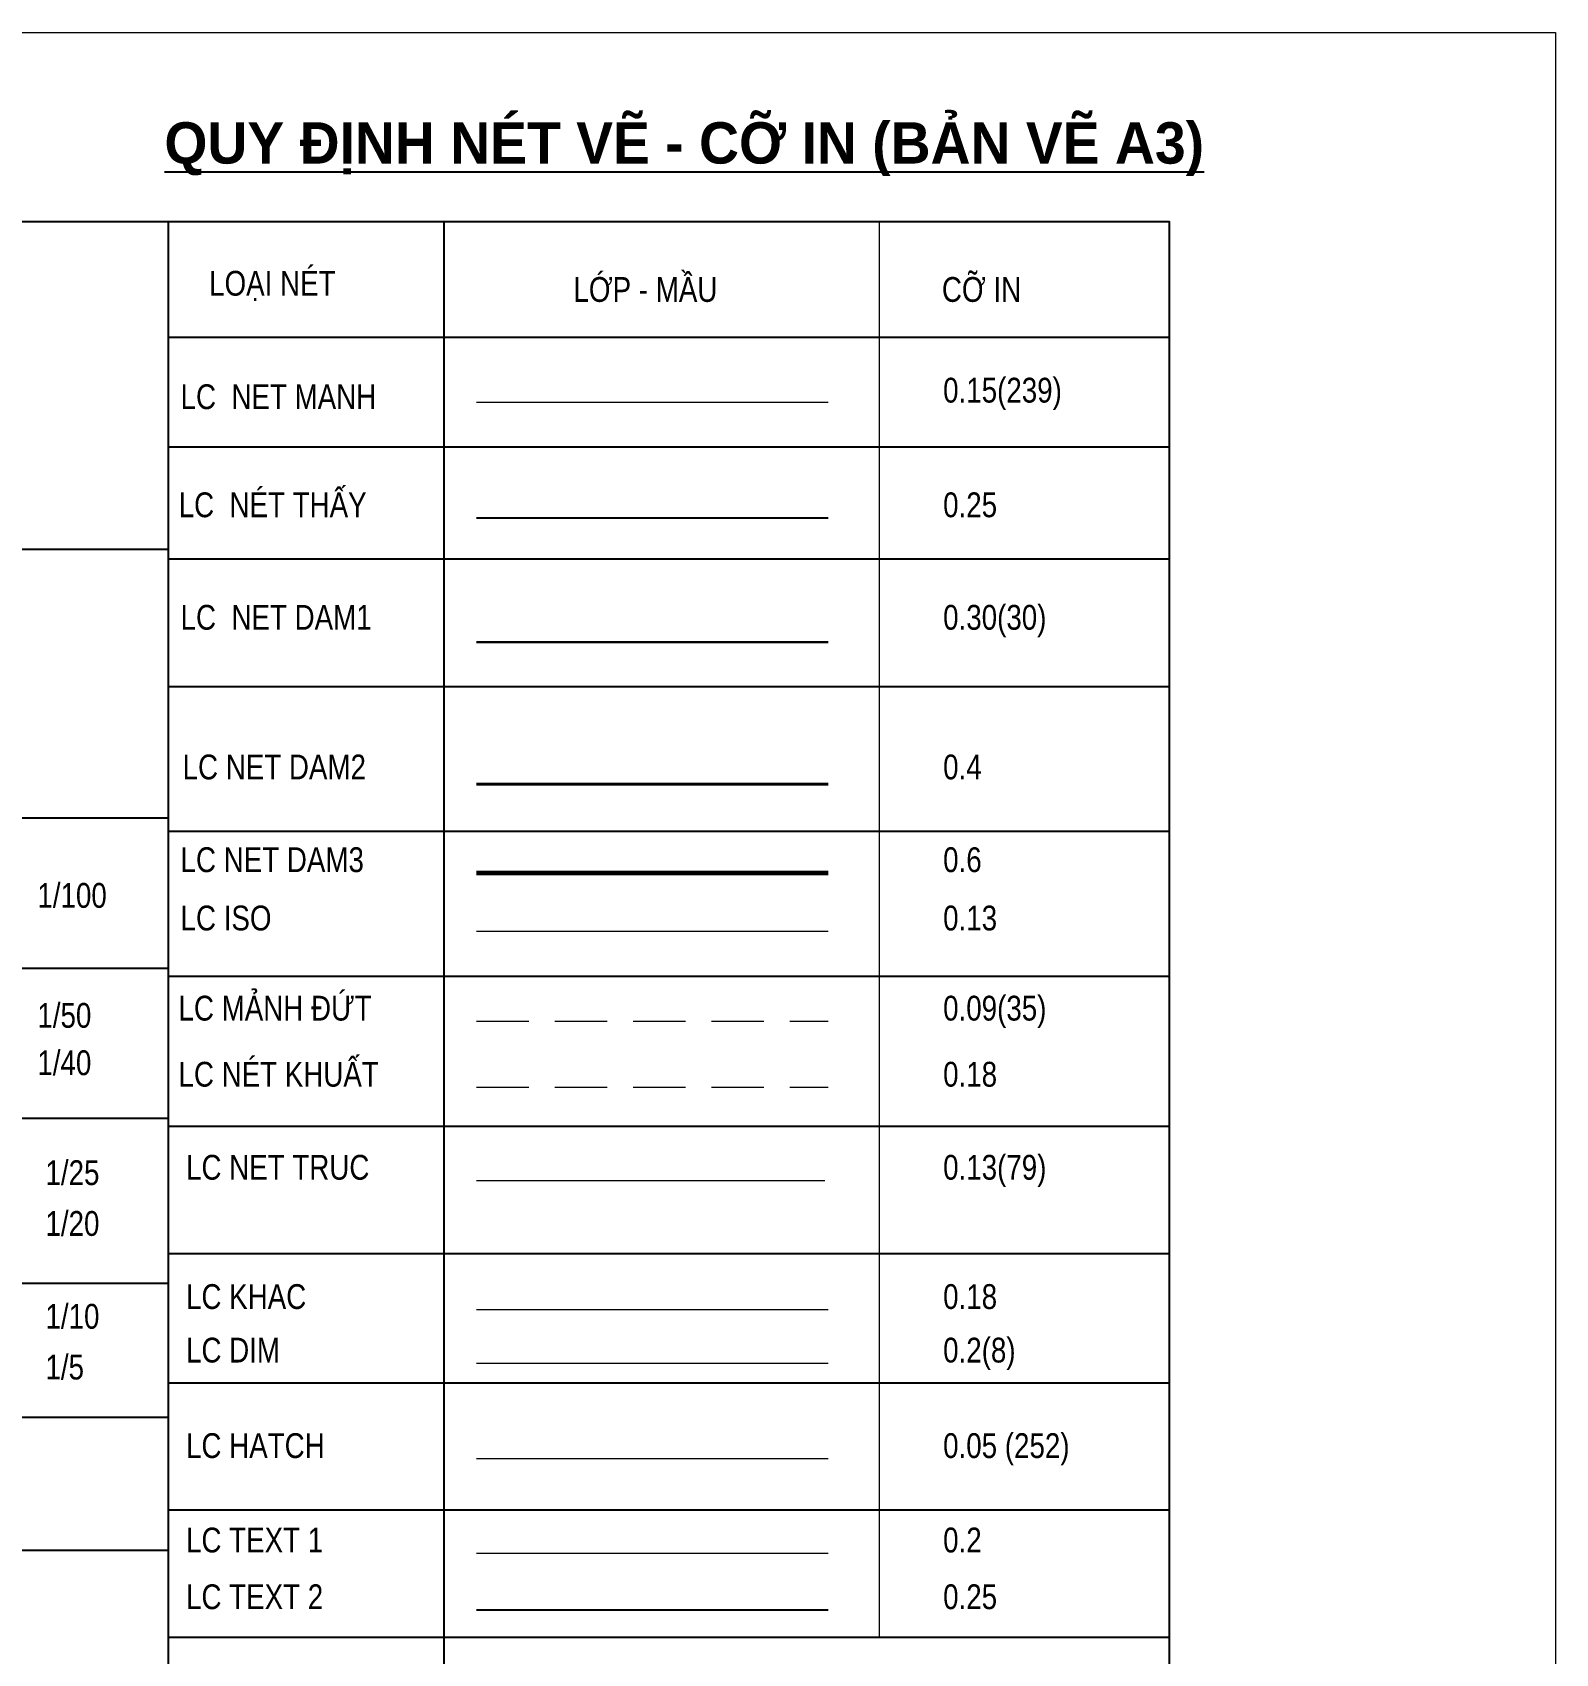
# Model space of a CAD drawing. Extents: x -192823 to 24985, y 78808 to 102574.
# Drawn here: x -178814 to -167877, y 90654 to 102296 of the extents above; entities that cross this region are included whole.
import ezdxf

# ---------------------------------------------------------------- set-up
doc = ezdxf.new("R2010")
doc.units = 0
doc.header["$LTSCALE"] = 5
doc.header["$MEASUREMENT"] = 0
for name, pattern in [('CENTERX2', [4, 2.5, -0.5, 0.5, -0.5]), ('DASHDOT', [1, 0.5, -0.25, 0, -0.25]), ('HIDDEN', [0.375, 0.25, -0.125])]:
    doc.linetypes.add(name, pattern=pattern)
doc.layers.get('DEFPOINTS').update_dxf_attribs({"linetype": 'CONTINUOUS', "lineweight": 9})
for name, color, linetype, lineweight in [('LC Dim', 8, 'CONTINUOUS', 18), ('LC Hatch', 252, 'CONTINUOUS', 9), ('LC ISO', 153, 'CONTINUOUS', 13), ('LC Khac', 4, 'CONTINUOUS', 9), ('LC MANH DUT', 35, 'HIDDEN', 5), ('LC Net dam 1', 30, 'CONTINUOUS', 30), ('LC Net dam2', 6, 'CONTINUOUS', 40), ('LC Net dam3', 1, 'CONTINUOUS', 60), ('LC Net khuat', 4, 'HIDDEN', 13), ('LC Net manh', 239, 'CONTINUOUS', 5), ('LC Net thay', 7, 'CONTINUOUS', 25), ('LC Net truc', 79, 'DASHDOT', 13), ('LC Text1', 3, 'CONTINUOUS', 20), ('LC Text2', 7, 'CONTINUOUS', 25)]:
    doc.layers.add(name, color=color, linetype=linetype, lineweight=lineweight)
doc.styles.add('LC 1', font='')
doc.styles.add('T2', font='', dxfattribs={"width": 0.8})
doc.styles.get('LC 1').set_extended_font_data('.VnAvantH', bold=True)
doc.styles.get('T2').set_extended_font_data('.VnArialH')

msp = doc.modelspace()

# ---------------------------------------------------------------- linework, layer by layer
at = {"layer": 'DEFPOINTS', "ltscale": 0.2, "elevation": 0}
msp.add_lwpolyline([(-192822.7, 102295.5), (-167877.2, 102295.5), (-167877.2, 84655.5), (-192822.7, 84655.5)], close=True, dxfattribs=at)
at = {"layer": 'LC Dim', "ltscale": 0.5}
msp.add_line((-175625, 92739.3), (-173099.5, 92739.3), dxfattribs=at)
at = {"layer": 'LC Hatch'}
for p, q in [((-172734.3, 100938.6), (-172734.3, 90771.8)), ((-175625, 92053.4), (-173099.5, 92053.4))]:
    msp.add_line(p, q, dxfattribs=at)
at = {"layer": 'LC ISO', "ltscale": 0.5}
msp.add_line((-175625, 95842.2), (-173099.5, 95842.2), dxfattribs=at)
at = {"layer": 'LC Khac', "ltscale": 0.5}
msp.add_line((-175625, 93123.7), (-173099.5, 93123.7), dxfattribs=at)
at = {"layer": 'LC MANH DUT', "ltscale": 300}
msp.add_line((-175625, 95194.8), (-173099.5, 95194.8), dxfattribs=at)
at = {"layer": 'LC Net dam 1'}
msp.add_line((-175625, 97917.7), (-173099.5, 97917.7), dxfattribs=at)
at = {"layer": 'LC Net dam2', "ltscale": 5}
msp.add_line((-173099.5, 96896), (-175625, 96896), dxfattribs=at)
at = {"layer": 'LC Net dam3', "ltscale": 0.5}
msp.add_line((-175625, 96261), (-173099.5, 96261), dxfattribs=at)
at = {"layer": 'LC Net khuat', "ltscale": 300}
msp.add_line((-175625, 94720.3), (-173099.5, 94720.3), dxfattribs=at)
at = {"layer": 'LC Net manh'}
msp.add_line((-175625, 99640.6), (-173099.5, 99640.6), dxfattribs=at)
at = {"layer": 'LC Net thay'}
for p, q in [((-179008.5, 100938.6), (-177837.7, 100938.6)), ((-175860.2, 100938.6), (-175860.2, 85931.6)), ((-177837.7, 100106.3), (-170652.9, 100106.3)), ((-177837.7, 99320.4), (-170652.9, 99320.4)), ((-175625, 98809.6), (-173099.5, 98809.6)), ((-191156.7, 98585.1), (-177837.7, 98585.1)), ((-177837.7, 98515.3), (-170652.9, 98515.3)), ((-177837.7, 97597.6), (-170652.9, 97597.6)), ((-186089.2, 96656.3), (-177837.7, 96656.3)), ((-177837.7, 96558.6), (-170652.9, 96558.6)), ((-186089.2, 95576.9), (-177837.7, 95576.9)), ((-177837.7, 95519.5), (-170652.9, 95519.5)), ((-186089.2, 94497.5), (-177837.7, 94497.5)), ((-177837.7, 94440.1), (-170652.9, 94440.1)), ((-177837.7, 93526.8), (-170652.9, 93526.8)), ((-186089.2, 93314.6), (-177837.7, 93314.6)), ((-177837.7, 92598.4), (-170652.9, 92598.4)), ((-186089.2, 92352.4), (-177837.7, 92352.4)), ((-177837.7, 91685.1), (-170652.9, 91685.1)), ((-191156.7, 91395.6), (-177837.7, 91395.6)), ((-175625, 90968.1), (-173099.5, 90968.1)), ((-177837.7, 90771.8), (-170652.9, 90771.8))]:
    msp.add_line(p, q, dxfattribs=at)
at = {"layer": 'LC Net thay', "elevation": 0}
msp.add_lwpolyline([(-177837.7, 100938.6), (-170652.9, 100938.6), (-170652.9, 85931.6), (-177837.7, 85931.6)], close=True, dxfattribs=at)
at = {"layer": 'LC Net truc', "linetype": 'CENTERX2', "ltscale": 200}
msp.add_line((-175625, 94052.1), (-173099.5, 94052.1), dxfattribs=at)
at = {"layer": 'LC Text1'}
msp.add_line((-175625, 91375.4), (-173099.5, 91375.4), dxfattribs=at)

# ---------------------------------------------------------------- texts
at = {"layer": 'LC Text2', "lineweight": -2, "style": 'LC 1'}
msp.add_text('%%Uquy ®Þnh nÐt vÏ - cì in (b¶n vÏ A3)', height=296.97, dxfattribs=at).set_placement((-177866.5, 101353.6))
at = {"layer": 'LC Text2', "style": 'T2', "width": 0.8}
for s, height, p in [('lo¹i nÐt', 178.18, (-177545.1, 100405.1)), ('Líp - mÇu', 178.18, (-174929.6, 100360.6)), ('cì in', 178.18, (-172283.7, 100360.6)), ('LC  Net manh', 178.182, (-177750.4, 99590.5)), ('0.15(239)', 178.18, (-172274.8, 99637.3)), ('LC  nÐt thÊy', 178.182, (-177764.1, 98814.2)), ('0.25 ', 178.18, (-172274.8, 98814.2)), ('LC  Net dam1', 178.182, (-177750.4, 98006.2)), ('0.30(30)', 178.18, (-172274.8, 98006.2)), ('LC Net dam2', 178.182, (-177735.9, 96931.5)), ('0.4', 178.18, (-172274.8, 96931.5)), ('LC Net dam3', 178.182, (-177750.6, 96265.7)), ('0.6', 178.18, (-172274.8, 96265.7)), ('1/100', 178.18, (-178778.5, 96009.2)), ('LC iso', 178.18, (-177750.6, 95846.8)), ('0.13', 178.18, (-172274.8, 95846.8)), ('LC m¶nh ®øt', 178.182, (-177765.3, 95199.5)), ('0.09(35)', 178.18, (-172274.8, 95199.5)), ('1/50', 178.18, (-178778.5, 95147.8)), ('1/40', 178.18, (-178778.5, 94807.5)), ('LC nÐt khuÊt', 178.182, (-177765.3, 94724.9)), ('0.18', 178.18, (-172274.8, 94724.9)), ('1/25', 178.18, (-178720.5, 94018.1)), ('LC Net truc', 178.182, (-177711.2, 94056.7)), ('0.13(79)', 178.18, (-172274.8, 94056.7)), ('1/20', 178.18, (-178720.5, 93653.4)), ('LC khac', 178.18, (-177711.2, 93128.3)), ('0.18', 178.18, (-172274.8, 93128.3)), ('1/10', 178.18, (-178720.5, 92986.6)), ('LC dim', 178.18, (-177711.2, 92743.9)), ('0.2(8)', 178.18, (-172274.8, 92743.9)), ('1/5', 178.18, (-178720.5, 92621.9)), ('LC Hatch', 178.18, (-177711.2, 92058)), ('0.05 (252)', 178.18, (-172274.8, 92058)), ('LC text 1', 178.18, (-177711.2, 91380.1)), ('0.2', 178.18, (-172274.8, 91380.1)), ('LC text 2', 178.18, (-177711.2, 90972.7)), ('0.25', 178.18, (-172274.8, 90972.7))]:
    msp.add_text(s, height=height, dxfattribs=at).set_placement(p)

doc.saveas('drawing.dxf')
